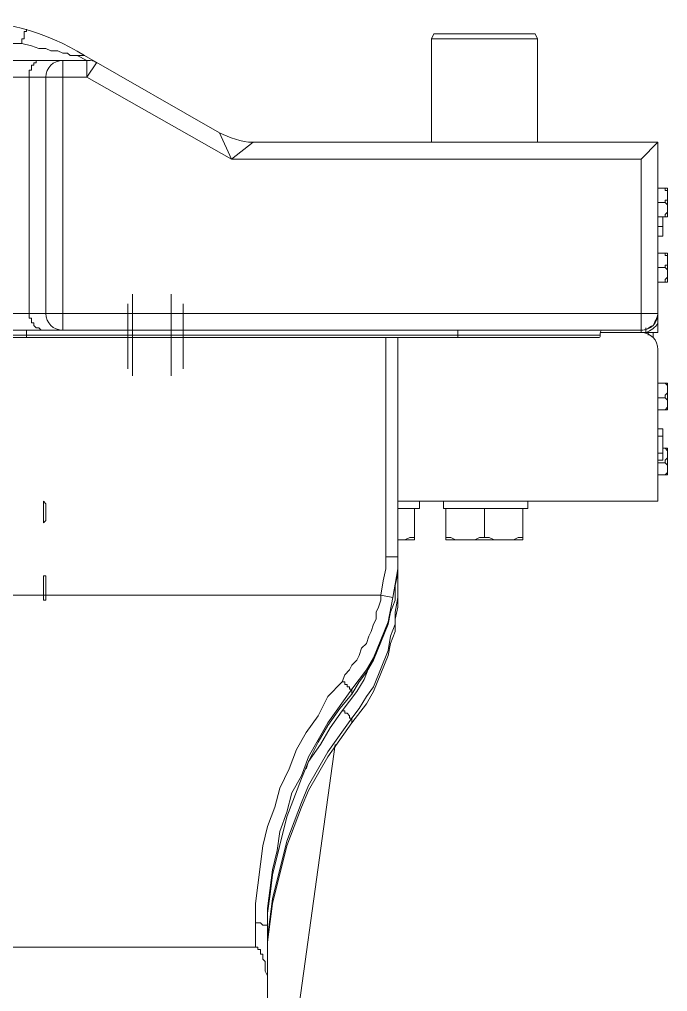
# Model space of a CAD drawing. Header units: millimetres. Extents: x 25083 to 52777, y 24772 to 45779.
# Drawn here: x 47066.9 to 47166.8, y 38681 to 38830.9 of the extents above; entities that cross this region are included whole.
import ezdxf

# ---------------------------------------------------------------- set-up
doc = ezdxf.new("R2010")
doc.units = ezdxf.units.MM

# ---------------------------------------------------------------- blocks, each defined once
blk = doc.blocks.new('zw$F4C5')
at = {"color": 7, "lineweight": 5}
for points in [[(956.99, 359.1), (956.99, 359.85), (957.36, 359.85), (957.36, 360.96), (957.73, 360.96), (957.73, 361.33)], [(1020.49, 360.59), (1020.12, 359.85)], [(1020.12, 359.85), (1036.46, 359.85)], [(1020.12, 359.85), (1020.12, 343.88)], [(1020.49, 360.59), (1036.09, 360.59)], [(1036.09, 360.59), (1036.46, 359.85)], [(1036.46, 359.85), (1036.46, 343.88)], [(956.99, 359.1), (954.76, 359.1), (953.65, 359.48)], [(965.53, 357.25), (964.42, 357.25), (964.05, 357.62), (963.31, 357.62), (962.56, 357.99), (961.45, 357.99), (960.71, 358.36), (959.59, 358.36), (958.48, 358.73), (956.99, 359.1)], [(965.53, 357.25), (966.65, 357.25)], [(967.02, 356.5), (965.53, 357.25)], [(987.44, 345.36), (966.65, 357.25)], [(355.02, 356.5), (967.02, 356.5)], [(960.33, 356.5), (959.22, 356.5), (959.22, 356.13), (958.85, 356.13), (958.85, 355.76), (958.48, 355.76), (958.48, 355.02), (958.11, 355.02), (958.11, 353.91)], [(963.31, 314.91), (963.31, 356.5)], [(967.02, 356.5), (967.02, 353.91)], [(967.02, 353.91), (968.5, 356.13)], [(528.44, 353.91), (967.02, 353.91)], [(958.11, 353.91), (958.11, 317.51)], [(960.71, 353.91), (960.71, 317.51)], [(989.3, 341.28), (967.02, 353.91)], [(987.44, 345.36), (989.3, 341.28)], [(989.3, 341.28), (992.64, 343.88)], [(1055.03, 343.88), (992.64, 343.88)], [(1055.03, 343.88), (1052.43, 341.28)], [(1055.03, 314.54), (1055.03, 343.88)], [(989.3, 341.28), (1052.43, 341.28)], [(1052.43, 341.28), (1052.43, 314.54)], [(1055.03, 336.82), (1056.52, 336.82)], [(1056.14, 336.82), (1056.14, 336.45), (1056.52, 336.45), (1056.52, 335.71)], [(1056.52, 335.71), (1056.52, 334.97), (1056.14, 334.97), (1056.14, 334.59)], [(1056.52, 332.37), (1056.52, 336.82)], [(1055.03, 334.59), (1056.14, 334.59)], [(1056.14, 334.59), (1056.52, 334.22), (1056.52, 333.48)], [(1056.52, 333.48), (1056.52, 333.11), (1056.14, 332.74), (1056.14, 332.37)], [(1055.03, 332.37), (1056.52, 332.37)], [(1055.77, 329.4), (1055.77, 332.37)], [(1055.03, 330.88), (1055.77, 330.88)], [(1055.77, 329.4), (1055.03, 329.4)], [(1055.03, 326.8), (1056.52, 326.8)], [(1056.14, 326.8), (1056.14, 326.42), (1056.52, 326.42), (1056.52, 325.68)], [(1056.52, 322.34), (1056.52, 326.8)], [(1056.52, 325.68), (1056.52, 324.94), (1056.14, 324.94), (1056.14, 324.57)], [(1055.03, 324.57), (1056.14, 324.57)], [(1056.14, 324.57), (1056.52, 324.2), (1056.52, 323.45)], [(1055.03, 322.34), (1056.52, 322.34)], [(1056.52, 323.45), (1056.52, 323.08), (1056.14, 322.71), (1056.14, 322.34)], [(974.07, 307.86), (974.07, 320.48)], [(980.02, 307.86), (980.02, 320.48)], [(973.33, 319), (973.33, 308.97)], [(981.87, 319), (981.87, 308.97)], [(1055.03, 317.51), (921.71, 317.51)], [(958.11, 317.51), (958.11, 316.77), (958.48, 316.77), (958.48, 316.03), (958.85, 316.03), (958.85, 315.66), (959.22, 315.28), (959.59, 315.28), (959.96, 314.91), (960.33, 314.91)], [(949.94, 314.91), (1052.43, 314.91)], [(957.36, 314.91), (957.73, 314.91), (957.73, 314.17)], [(1024.21, 314.91), (1024.21, 314.54), (1024.21, 314.17)], [(1053.17, 315.28), (1053.17, 314.54)], [(1046.12, 314.17), (945.48, 314.17)], [(1045.75, 313.8), (945.85, 313.8)], [(950.31, 314.17), (1046.12, 314.17)], [(957.73, 313.8), (957.73, 314.17)], [(1013.07, 280), (1013.07, 313.8)], [(1014.92, 274.81), (1014.92, 313.8)], [(1024.21, 313.8), (1024.21, 314.17)], [(1046.12, 314.54), (1055.03, 314.54)], [(1053.55, 314.17), (1053.55, 314.54)], [(1054.29, 313.8), (1054.29, 314.54)], [(1055.03, 311.94), (1055.03, 288.55)], [(1055.03, 306.74), (1056.52, 306.74)], [(1056.14, 306.74), (1056.52, 306.37), (1056.52, 305.63)], [(1056.52, 302.66), (1056.52, 306.74)], [(1055.03, 304.51), (1056.14, 304.51)], [(1056.52, 305.63), (1056.52, 305.26), (1056.14, 304.89), (1056.14, 304.51)], [(1056.14, 304.51), (1056.52, 304.14), (1056.52, 303.77)], [(1056.52, 303.77), (1056.52, 303.03), (1056.14, 302.66)], [(1055.03, 302.66), (1056.52, 302.66)], [(1055.77, 299.69), (1055.03, 299.69)], [(1055.77, 298.57), (1055.03, 298.57)], [(1055.77, 294.86), (1055.77, 299.69)], [(1055.77, 296.72), (1056.52, 296.72)], [(1056.14, 296.72), (1056.52, 296.34), (1056.52, 295.6)], [(1056.52, 292.63), (1056.52, 296.72)], [(1055.03, 295.97), (1055.77, 295.97)], [(1056.52, 295.6), (1056.52, 295.23), (1056.14, 294.86), (1056.14, 294.49)], [(1055.77, 294.86), (1055.03, 294.86)], [(1055.03, 294.49), (1056.14, 294.49)], [(1056.14, 294.49), (1056.52, 294.12), (1056.52, 293.74)], [(1056.52, 293.74), (1056.52, 293), (1056.14, 292.63)], [(1055.03, 292.63), (1056.52, 292.63)], [(960.33, 286.69), (960.33, 288.55), (960.71, 288.17), (960.71, 286.69)], [(1014.92, 288.55), (1055.03, 288.55)], [(1018.27, 287.43), (1018.27, 288.55)], [(1021.98, 287.43), (1021.98, 288.55)], [(1034.98, 287.43), (1034.98, 288.55)], [(960.71, 286.69), (960.71, 285.58), (960.33, 285.2), (960.33, 286.69)], [(1017.52, 287.43), (1014.92, 287.43)], [(1018.27, 287.43), (1014.92, 287.43)], [(1017.52, 282.6), (1017.52, 287.43)], [(1021.98, 287.43), (1034.98, 287.43)], [(1034.23, 287.43), (1022.35, 287.43)], [(1022.35, 287.43), (1022.35, 282.6)], [(1028.29, 287.43), (1028.29, 282.98)], [(1034.23, 282.6), (1034.23, 287.43)], [(1017.52, 282.98), (1016.78, 282.98), (1016.04, 282.6), (1014.92, 282.6)], [(1017.52, 282.6), (1014.92, 282.6)], [(1025.32, 282.6), (1023.84, 282.6), (1023.09, 282.98), (1022.35, 282.98)], [(1022.35, 282.6), (1034.23, 282.6)], [(1028.29, 282.98), (1027.55, 282.98), (1026.81, 282.6), (1025.32, 282.6)], [(1031.26, 282.6), (1029.78, 282.6), (1029.04, 282.98), (1028.29, 282.98)], [(1034.23, 282.98), (1033.49, 282.98), (1032.75, 282.6), (1031.26, 282.6)], [(1014.92, 279.63), (1014.92, 277.41), (1014.55, 275.55), (1014.55, 273.32), (1013.81, 271.46), (1013.44, 269.61), (1011.21, 264.04), (1010.1, 262.18), (1008.98, 260.69)], [(1013.07, 280), (1013.07, 278.15), (1012.7, 276.29), (1012.32, 274.06)], [(1013.07, 280), (1014.92, 280)], [(1014.18, 273.69), (1014.92, 278.15), (1014.92, 280)], [(1007.87, 258.84), (1008.98, 260.69), (1010.1, 262.18), (1011.21, 264.04), (1013.44, 269.61), (1013.81, 271.46), (1014.55, 273.32), (1014.55, 275.55), (1014.92, 277.41)], [(960.33, 275.18), (960.33, 277.03), (960.71, 277.03), (960.71, 275.18)], [(960.71, 275.18), (960.71, 273.32), (960.33, 273.32), (960.33, 275.18)], [(1014.92, 275.55), (1014.92, 273.69), (1014.55, 271.46), (1014.55, 269.61), (1013.81, 267.75), (1013.44, 265.52), (1011.21, 259.95), (1010.1, 258.47), (1008.98, 256.61), (1007.87, 255.12)], [(1014.92, 274.06), (1014.92, 274.81)], [(948.45, 274.06), (1012.32, 274.06)], [(1006.38, 260.69), (1006.75, 261.81), (1007.5, 262.55), (1007.87, 263.29), (1008.61, 264.04), (1008.98, 264.78), (1009.35, 265.89), (1010.1, 266.64), (1010.47, 267.75), (1010.84, 268.49), (1011.21, 269.61), (1011.58, 270.35), (1011.58, 271.46), (1011.95, 272.21), (1012.32, 273.32), (1012.32, 274.06)], [(1007.87, 259.58), (1010.1, 262.55), (1011.21, 264.41), (1013.44, 269.98), (1014.18, 273.69)], [(1012.32, 274.06), (1014.18, 273.69)], [(1014.92, 272.95), (1014.92, 274.06)], [(1014.92, 272.21), (1014.92, 272.95)], [(1007.87, 254.38), (1010.1, 257.35), (1011.21, 259.21), (1013.44, 264.78), (1013.81, 266.64), (1014.55, 268.49), (1014.55, 270.35), (1014.92, 272.21)], [(1014.92, 272.21), (1014.55, 270.35)], [(1014.55, 270.35), (1014.55, 268.49)], [(1014.55, 268.49), (1013.81, 266.64)], [(1013.81, 266.64), (1013.44, 264.78), (1011.21, 259.21)], [(1010.47, 262.92), (1009.73, 261.07), (1008.61, 259.21), (1006.38, 256.24)], [(1006.38, 260.69), (1004.15, 258.47), (1002.67, 255.49), (1000.81, 252.9), (999.33, 250.3), (998.21, 247.33), (996.73, 244.35), (995.98, 241.38), (994.87, 238.41), (994.13, 235.44), (993.01, 226.53), (993.01, 223.56)], [(994.87, 222.82), (994.87, 225.79), (995.61, 231.73), (996.36, 234.7), (996.73, 237.67), (997.84, 240.64), (998.58, 243.61), (1000.07, 246.21), (1001.18, 249.18), (1004.15, 254.38), (1007.87, 259.58)], [(1006.38, 260.69), (1006.75, 260.69), (1006.75, 260.32), (1007.13, 260.32), (1007.13, 259.95), (1007.5, 259.95), (1007.5, 259.58), (1007.87, 259.58)], [(1008.98, 260.69), (1007.87, 258.84)], [(1007.87, 258.84), (1007.87, 259.58)], [(995.61, 230.99), (997.84, 239.9), (1000.07, 245.84), (1001.18, 248.44), (1002.67, 251.41), (1004.15, 254.01), (1006.01, 256.61), (1007.87, 258.84)], [(996.36, 233.96), (997.84, 239.9), (1000.07, 245.84), (1001.18, 248.44), (1002.67, 251.41), (1004.15, 254.01), (1006.01, 256.61), (1007.87, 258.84)], [(1011.21, 259.21), (1010.1, 257.35)], [(1006.38, 256.24), (1004.53, 253.64), (1003.04, 251.04), (1001.18, 248.44), (1000.81, 247.33)], [(1006.38, 256.24), (1006.75, 256.24), (1006.75, 255.87), (1007.13, 255.87), (1007.5, 255.49), (1007.5, 255.12), (1007.87, 255.12)], [(1010.1, 257.35), (1007.87, 254.38)], [(1007.87, 255.12), (1004.15, 249.92), (1001.18, 244.73), (1000.07, 242.13), (997.84, 236.18), (995.61, 227.27), (994.87, 221.33)], [(1007.87, 254.38), (1007.87, 255.12)], [(1007.87, 254.38), (1004.15, 249.18), (1001.18, 243.98), (1000.07, 241.38), (997.84, 235.44), (995.61, 226.53), (994.87, 220.59), (994.87, 218.73)], [(994.87, 217.99), (994.87, 220.59), (995.61, 226.53), (997.84, 235.44), (1000.07, 241.38), (1001.18, 243.98), (1004.15, 249.18), (1007.87, 254.38)], [(1005.27, 251.04), (997.1, 191.99)], [(995.24, 228.01), (995.61, 230.99)], [(994.87, 225.04), (995.24, 228.01)], [(994.87, 222.07), (994.87, 225.04)], [(993.01, 219.84), (993.01, 223.56)], [(994.87, 222.82), (994.87, 223.19), (994.13, 223.19), (993.76, 223.56), (993.01, 223.56)], [(994.87, 166.37), (994.87, 222.82)], [(994.87, 221.33), (994.87, 217.99)], [(993.01, 219.84), (948.45, 219.84)], [(994.87, 212.42), (994.87, 215.39), (994.5, 216.13), (994.5, 217.62), (994.13, 217.99), (994.13, 218.73), (993.76, 218.73), (993.76, 219.47), (993.39, 219.47), (993.39, 219.84), (993.01, 219.84)]]:
    blk.add_lwpolyline(points, dxfattribs=at)
for points in [[(966.65, 357.25), (960.71, 360.96), (953.65, 362.82), (946.97, 362.82)], [(963.31, 356.5), (961.82, 356.5), (960.71, 355.39), (960.71, 353.91)], [(968.5, 356.13), (968.13, 356.5), (967.76, 356.5), (967.02, 356.5)], [(987.44, 345.36), (988.93, 344.62), (990.79, 343.88), (992.64, 343.88)], [(960.71, 317.51), (960.71, 316.03), (961.82, 314.91), (963.31, 314.91)], [(1052.43, 314.91), (1053.92, 314.91), (1055.03, 316.03), (1055.03, 317.51)], [(1055.03, 317.51), (1055.03, 317.14), (1054.66, 316.4), (1054.29, 315.66)], [(1046.49, 314.91), (1046.12, 314.91), (1046.12, 314.54), (1046.12, 314.17)], [(1054.29, 315.66), (1053.55, 315.28), (1053.17, 314.91), (1052.43, 314.91)], [(1053.17, 314.54), (1053.92, 314.91), (1054.66, 315.28), (1055.03, 316.03)], [(1045.75, 313.8), (1046.12, 313.8), (1046.12, 313.8), (1046.12, 314.17)], [(1055.03, 311.94), (1055.03, 313.43), (1053.92, 314.54), (1052.43, 314.54)]]:
    blk.add_open_spline(points, degree=3, dxfattribs=at)

msp = doc.modelspace()

# ---------------------------------------------------------------- block references
msp.add_blockref('zw$F4C5', (46110.278, 38468.039))

doc.saveas('drawing.dxf')
